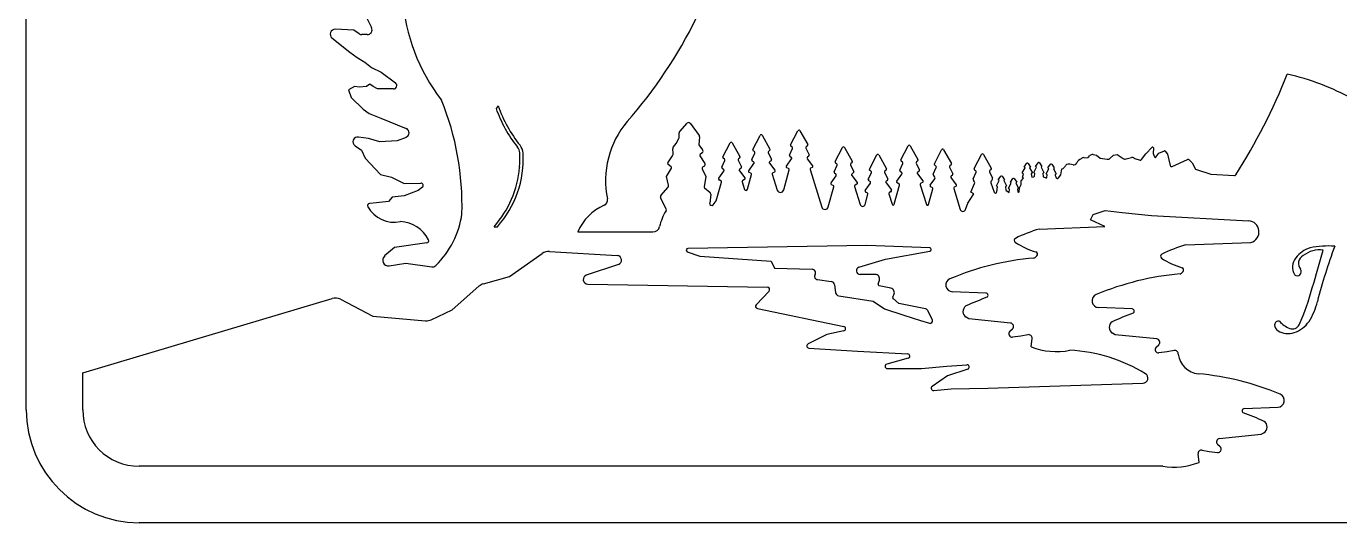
# Model space of a CAD drawing. Header units: inches. Extents: x 14.1 to 27.7, y 7.6 to 12.1.
# Drawn here: x 14.097 to 18.414, y 7.582 to 9.214 of the extents above; entities that cross this region are included whole.
import ezdxf

# ---------------------------------------------------------------- set-up
doc = ezdxf.new("R2010")
doc.units = ezdxf.units.IN
doc.header["$MEASUREMENT"] = 0
doc.layers.add('Default', color=7, linetype='Continuous')
doc.layers.add('WHITE', color=7, linetype='Continuous')

msp = doc.modelspace()

# ---------------------------------------------------------------- linework, layer by layer
at = {"layer": 'Default', "color": 7, "linetype": 'Continuous'}
for p, q in [((14.0972, 7.9536), (14.0972, 11.6901)), ((27.3416, 7.5824), (14.4683, 7.5824))]:
    msp.add_line(p, q, dxfattribs=at)
for centre, radius, start, end in [((18.113, 8.5385), 0.0362, 285.549, 86.7931), ((17.9566, 8.145), 0.0734, 186.9573, 264.7492)]:
    msp.add_arc(centre, radius, start, end, dxfattribs=at)
at = {"layer": 'WHITE', "color": 7, "linetype": 'Continuous'}
for p, q in [((15.2152, 9.2423), (15.2321, 9.2095)), ((15.174, 9.2009), (15.1126, 9.2039)), ((15.1913, 9.1892), (15.174, 9.2009)), ((15.102, 9.1759), (15.1608, 9.1286)), ((15.2181, 9.1865), (15.2002, 9.1865)), ((15.1608, 9.1286), (15.1846, 9.1117)), ((15.1846, 9.1117), (15.2098, 9.0955)), ((15.2098, 9.0955), (15.2319, 9.0781)), ((15.2319, 9.0781), (15.264, 9.0627)), ((15.264, 9.0627), (15.3107, 9.0278)), ((15.1759, 9.0156), (15.156, 9.0048)), ((15.156, 9.0048), (15.1651, 8.9796)), ((15.1927, 9.0139), (15.1759, 9.0156)), ((15.2158, 9.0156), (15.1927, 9.0139)), ((15.2263, 9.0232), (15.2158, 9.0156)), ((15.2378, 9.0156), (15.2263, 9.0232)), ((15.2516, 9.0078), (15.2378, 9.0156)), ((15.3041, 9.0078), (15.2516, 9.0078)), ((15.1651, 8.9796), (15.205, 8.9412)), ((15.205, 8.9412), (15.2239, 8.9269)), ((15.6482, 8.952), (15.6412, 8.944)), ((15.2239, 8.9269), (15.2621, 8.9124)), ((15.2621, 8.9124), (15.3454, 8.8784)), ((16.2449, 8.8679), (16.2692, 8.8954)), ((16.2793, 8.895), (16.3085, 8.8554)), ((15.3511, 8.8532), (15.3464, 8.848)), ((16.2432, 8.8492), (16.2432, 8.8636)), ((16.3098, 8.8511), (16.3079, 8.8243)), ((16.4855, 8.8095), (16.5095, 8.8555)), ((16.516, 8.8556), (16.5416, 8.8105)), ((16.6096, 8.8244), (16.6336, 8.8705)), ((16.6402, 8.8706), (16.6658, 8.8254)), ((15.1778, 8.8212), (15.1987, 8.8068)), ((15.2217, 8.8449), (15.1891, 8.8498)), ((15.2592, 8.8343), (15.2217, 8.8449)), ((15.3158, 8.8373), (15.2592, 8.8343)), ((15.3464, 8.848), (15.3158, 8.8373)), ((16.2235, 8.796), (16.2224, 8.8117)), ((16.2246, 8.8182), (16.2331, 8.8285)), ((16.2331, 8.8285), (16.2421, 8.8448)), ((16.3079, 8.8243), (16.3204, 8.8075)), ((16.3869, 8.7848), (16.4109, 8.8308)), ((16.4174, 8.8309), (16.443, 8.7857)), ((16.6061, 8.7906), (16.616, 8.8123)), ((16.6148, 8.8169), (16.6108, 8.8197)), ((16.6598, 8.8131), (16.6704, 8.7918)), ((16.6648, 8.8206), (16.6609, 8.8177)), ((16.756, 8.7693), (16.78, 8.8154)), ((16.7866, 8.8155), (16.8122, 8.7703)), ((16.972, 8.7749), (16.996, 8.821)), ((17.0025, 8.8211), (17.0281, 8.7759)), ((17.082, 8.7621), (17.106, 8.8082)), ((17.1125, 8.8083), (17.1381, 8.7631)), ((17.7773, 8.7946), (17.7979, 8.8161)), ((17.8021, 8.8143), (17.8011, 8.7963)), ((15.1987, 8.8068), (15.2107, 8.7801)), ((15.2107, 8.7801), (15.2612, 8.727)), ((16.2058, 8.765), (16.2214, 8.7885)), ((16.3114, 8.7879), (16.3281, 8.7634)), ((16.3192, 8.7985), (16.3122, 8.7929)), ((16.3834, 8.7509), (16.3933, 8.7726)), ((16.392, 8.7772), (16.388, 8.78)), ((16.437, 8.7734), (16.4477, 8.7521)), ((16.442, 8.7809), (16.4381, 8.778)), ((16.482, 8.7757), (16.4919, 8.7974)), ((16.4876, 8.7682), (16.4833, 8.771)), ((16.4906, 8.8019), (16.4866, 8.8047)), ((16.5356, 8.7981), (16.5463, 8.7768)), ((16.5406, 8.8057), (16.5367, 8.8028)), ((16.5451, 8.7721), (16.5409, 8.7691)), ((16.596, 8.754), (16.6128, 8.778)), ((16.6118, 8.7832), (16.6075, 8.786)), ((16.6642, 8.7788), (16.6818, 8.7555)), ((16.6692, 8.7871), (16.6651, 8.7841)), ((16.7612, 8.7618), (16.7572, 8.7646)), ((16.8112, 8.7655), (16.8073, 8.7626)), ((16.8685, 8.7448), (16.8925, 8.7909)), ((16.899, 8.791), (16.9246, 8.7458)), ((16.9772, 8.7674), (16.9732, 8.7701)), ((17.0271, 8.7711), (17.0232, 8.7682)), ((17.213, 8.7463), (17.237, 8.7924)), ((17.2436, 8.7925), (17.2692, 8.7473)), ((17.4149, 8.7533), (17.423, 8.7652)), ((17.4276, 8.7652), (17.4357, 8.7533)), ((17.5745, 8.7821), (17.5873, 8.7829)), ((17.5873, 8.7829), (17.5934, 8.7888)), ((17.6041, 8.7921), (17.615, 8.7899)), ((17.615, 8.7899), (17.6267, 8.7807)), ((17.6267, 8.7807), (17.6501, 8.7774)), ((17.6598, 8.7803), (17.671, 8.7903)), ((17.671, 8.7903), (17.6833, 8.7925)), ((17.6833, 8.7925), (17.7021, 8.7796)), ((17.712, 8.7779), (17.7257, 8.7816)), ((17.7257, 8.7816), (17.7298, 8.7824)), ((17.7379, 8.7812), (17.7413, 8.7794)), ((17.7413, 8.7794), (17.7582, 8.774)), ((17.7633, 8.7757), (17.7773, 8.7946)), ((17.8011, 8.7963), (17.8056, 8.7844)), ((17.8098, 8.7838), (17.8198, 8.7974)), ((17.8198, 8.7974), (17.8382, 8.8045)), ((17.841, 8.8037), (17.8486, 8.794)), ((17.8486, 8.794), (17.8572, 8.7562)), ((17.8636, 8.753), (17.9142, 8.776)), ((17.9195, 8.7749), (17.9289, 8.7651)), ((17.9289, 8.7651), (17.9404, 8.7447)), ((15.2612, 8.727), (15.2976, 8.7176)), ((15.7187, 8.7519), (15.7186, 8.7501)), ((16.2015, 8.7202), (16.2175, 8.7473)), ((16.2166, 8.7521), (16.2066, 8.7601)), ((16.3187, 8.7458), (16.3308, 8.7197)), ((16.3261, 8.7542), (16.3201, 8.7505)), ((16.3733, 8.7143), (16.39, 8.7383)), ((16.389, 8.7435), (16.3847, 8.7463)), ((16.4415, 8.7392), (16.4591, 8.7158)), ((16.4465, 8.7474), (16.4423, 8.7444)), ((16.4674, 8.6781), (16.4807, 8.7267)), ((16.4719, 8.7391), (16.4886, 8.763)), ((16.4787, 8.7311), (16.4733, 8.7336)), ((16.5401, 8.7639), (16.5577, 8.7406)), ((16.5492, 8.7279), (16.5655, 8.6756)), ((16.5564, 8.735), (16.5511, 8.7323)), ((16.5869, 8.676), (16.6049, 8.7417)), ((16.6029, 8.746), (16.5975, 8.7485)), ((16.6734, 8.7429), (16.7117, 8.6198)), ((16.6805, 8.75), (16.6752, 8.7473)), ((16.7424, 8.6989), (16.7592, 8.7228)), ((16.7525, 8.7355), (16.7625, 8.7572)), ((16.7582, 8.7281), (16.7539, 8.7309)), ((16.8062, 8.758), (16.8168, 8.7367)), ((16.8107, 8.7237), (16.8282, 8.7004)), ((16.8156, 8.732), (16.8115, 8.729)), ((16.865, 8.711), (16.8749, 8.7327)), ((16.8736, 8.7373), (16.8696, 8.7401)), ((16.9186, 8.7335), (16.9293, 8.7122)), ((16.9236, 8.741), (16.9197, 8.7381)), ((16.9584, 8.7045), (16.9751, 8.7284)), ((16.9685, 8.7411), (16.9784, 8.7628)), ((16.9741, 8.7336), (16.9699, 8.7365)), ((17.0222, 8.7635), (17.0328, 8.7422)), ((17.0266, 8.7293), (17.0442, 8.706)), ((17.0316, 8.7375), (17.0275, 8.7346)), ((17.0785, 8.7283), (17.0884, 8.75)), ((17.0834, 8.7182), (17.0798, 8.7237)), ((17.0871, 8.7546), (17.0831, 8.7574)), ((17.1321, 8.7507), (17.1428, 8.7294)), ((17.1371, 8.7583), (17.1332, 8.7554)), ((17.1416, 8.7247), (17.1374, 8.7218)), ((17.2095, 8.7125), (17.2195, 8.7342)), ((17.2182, 8.7388), (17.2142, 8.7416)), ((17.2632, 8.735), (17.2728, 8.7158)), ((17.2682, 8.7425), (17.2643, 8.7396)), ((17.2921, 8.7091), (17.3002, 8.721)), ((17.3048, 8.721), (17.3129, 8.7091)), ((17.371, 8.7319), (17.3803, 8.7488)), ((17.3733, 8.7299), (17.371, 8.7319)), ((17.3715, 8.7178), (17.3748, 8.7282)), ((17.3748, 8.7282), (17.3733, 8.7299)), ((17.3774, 8.7514), (17.3854, 8.7632)), ((17.3803, 8.7488), (17.3774, 8.7514)), ((17.39, 8.7632), (17.3981, 8.7514)), ((17.3981, 8.7514), (17.3952, 8.7488)), ((17.3952, 8.7488), (17.4044, 8.7319)), ((17.4044, 8.7319), (17.4007, 8.7285)), ((17.4007, 8.7285), (17.4021, 8.7176)), ((17.4086, 8.7338), (17.4179, 8.7507)), ((17.4123, 8.7301), (17.4086, 8.7338)), ((17.4111, 8.721), (17.4123, 8.7301)), ((17.4179, 8.7507), (17.4149, 8.7533)), ((17.4357, 8.7533), (17.4327, 8.7507)), ((17.4327, 8.7507), (17.442, 8.7338)), ((17.442, 8.7338), (17.4383, 8.7304)), ((17.4383, 8.7304), (17.4395, 8.7208)), ((17.449, 8.7289), (17.4583, 8.7458)), ((17.4527, 8.7252), (17.449, 8.7289)), ((17.4517, 8.7175), (17.4527, 8.7252)), ((17.4553, 8.7484), (17.4634, 8.7603)), ((17.4583, 8.7458), (17.4553, 8.7484)), ((17.468, 8.7603), (17.4761, 8.7484)), ((17.4761, 8.7484), (17.4731, 8.7458)), ((17.4731, 8.7458), (17.4824, 8.7289)), ((17.4792, 8.7239), (17.4819, 8.7167)), ((17.4824, 8.7289), (17.4798, 8.7266)), ((17.49, 8.7156), (17.4975, 8.7261)), ((17.4975, 8.7261), (17.5007, 8.7451)), ((17.9404, 8.7447), (17.9909, 8.7274)), ((17.9909, 8.7274), (18.0689, 8.7234)), ((15.2976, 8.7176), (15.3395, 8.6974)), ((15.3395, 8.6974), (15.3943, 8.6981)), ((15.3993, 8.6848), (15.3854, 8.674)), ((16.1833, 8.6581), (16.2067, 8.6847)), ((16.2084, 8.6913), (16.2015, 8.7202)), ((16.3308, 8.7197), (16.3254, 8.6867)), ((16.3266, 8.6833), (16.3449, 8.6674)), ((16.3652, 8.6403), (16.3821, 8.702)), ((16.3801, 8.7063), (16.3747, 8.7088)), ((16.4506, 8.7032), (16.4585, 8.6779)), ((16.4578, 8.7103), (16.4525, 8.7076)), ((16.7331, 8.6202), (16.7513, 8.6866)), ((16.7493, 8.6909), (16.7439, 8.6934)), ((16.8198, 8.6878), (16.8384, 8.6279)), ((16.8269, 8.6949), (16.8216, 8.6922)), ((16.8549, 8.6744), (16.8716, 8.6983)), ((16.8706, 8.7036), (16.8663, 8.7064)), ((16.9231, 8.6992), (16.9407, 8.6759)), ((16.9281, 8.7075), (16.9239, 8.7045)), ((16.95, 8.6291), (16.9673, 8.6921)), ((16.9653, 8.6965), (16.9599, 8.699)), ((17.0358, 8.6933), (17.0561, 8.6281)), ((17.0429, 8.7004), (17.0376, 8.6978)), ((17.0632, 8.6282), (17.0772, 8.6794)), ((17.0683, 8.6917), (17.0833, 8.713)), ((17.0752, 8.6837), (17.0698, 8.6862)), ((17.1366, 8.7165), (17.1542, 8.6932)), ((17.1457, 8.6805), (17.1671, 8.6121)), ((17.1529, 8.6877), (17.1476, 8.685)), ((17.2021, 8.6691), (17.2144, 8.6973)), ((17.2144, 8.7025), (17.2109, 8.7079)), ((17.2679, 8.6999), (17.2784, 8.669)), ((17.2858, 8.6897), (17.2951, 8.7066)), ((17.288, 8.6876), (17.2858, 8.6897)), ((17.2874, 8.6699), (17.2895, 8.686)), ((17.2895, 8.686), (17.288, 8.6876)), ((17.2951, 8.7066), (17.2921, 8.7091)), ((17.3129, 8.7091), (17.3099, 8.7066)), ((17.3099, 8.7066), (17.3192, 8.6897)), ((17.3192, 8.6897), (17.3155, 8.6862)), ((17.3155, 8.6862), (17.3169, 8.6753)), ((17.3255, 8.6819), (17.3348, 8.6988)), ((17.3277, 8.6798), (17.3255, 8.6819)), ((17.3292, 8.6782), (17.3277, 8.6798)), ((17.3278, 8.6675), (17.3292, 8.6782)), ((17.3318, 8.7014), (17.3399, 8.7132)), ((17.3348, 8.6988), (17.3318, 8.7014)), ((17.3445, 8.7132), (17.3526, 8.7014)), ((17.3526, 8.7014), (17.3496, 8.6988)), ((17.3496, 8.6988), (17.3589, 8.6819)), ((17.3589, 8.6819), (17.3552, 8.6784)), ((17.3552, 8.6784), (17.3563, 8.6697)), ((17.3607, 8.6697), (17.3624, 8.6832)), ((17.3624, 8.6832), (17.3678, 8.6944)), ((17.3673, 8.7061), (17.3747, 8.7146)), ((17.3678, 8.6944), (17.3673, 8.7061)), ((17.3747, 8.7146), (17.3715, 8.7178)), ((17.4021, 8.7176), (17.4094, 8.7192)), ((17.4409, 8.719), (17.4486, 8.7157)), ((15.2876, 8.6376), (15.2484, 8.6337)), ((15.3004, 8.6523), (15.2876, 8.6376)), ((15.3395, 8.6562), (15.3004, 8.6523)), ((15.3854, 8.674), (15.3395, 8.6562)), ((16.2007, 8.614), (16.1823, 8.6499)), ((16.3471, 8.6617), (16.3435, 8.6324)), ((16.355, 8.6275), (16.3652, 8.6403)), ((16.8545, 8.6282), (16.8637, 8.6621)), ((16.8617, 8.6664), (16.8563, 8.6689)), ((16.9322, 8.6633), (16.9429, 8.629)), ((16.9394, 8.6704), (16.9341, 8.6677)), ((17.1923, 8.6331), (17.2121, 8.6636)), ((17.2121, 8.6636), (17.2021, 8.6691)), ((17.3169, 8.6753), (17.3278, 8.6675)), ((15.2484, 8.6337), (15.2255, 8.6319)), ((17.1847, 8.6117), (17.1923, 8.6331)), ((17.5955, 8.5782), (17.6037, 8.5957)), ((17.6037, 8.5957), (17.6435, 8.6087)), ((17.6435, 8.6087), (17.6996, 8.6022)), ((17.6996, 8.6022), (17.7957, 8.5925)), ((17.7957, 8.5925), (18.1151, 8.5746)), ((15.6346, 8.5552), (15.6457, 8.5552)), ((17.4268, 8.5476), (17.6421, 8.5558)), ((17.6421, 8.5558), (17.5955, 8.5782)), ((15.9102, 8.538), (16.157, 8.538)), ((15.3077, 8.4866), (15.2752, 8.459)), ((15.4142, 8.5018), (15.3077, 8.4866)), ((15.6856, 8.3916), (15.7933, 8.4669)), ((15.8168, 8.4735), (16.0397, 8.4603)), ((16.2697, 8.4731), (16.3115, 8.4582)), ((16.8606, 8.4939), (16.2715, 8.4839)), ((17.0668, 8.4859), (16.8606, 8.4939)), ((16.9217, 8.4482), (17.0675, 8.4748)), ((17.9075, 8.4955), (18.1227, 8.5036)), ((15.2901, 8.4265), (15.3447, 8.435)), ((15.3447, 8.435), (15.4303, 8.4232)), ((16.0436, 8.4314), (15.938, 8.3956)), ((16.3115, 8.4582), (16.5458, 8.442)), ((16.5458, 8.442), (16.5564, 8.4185)), ((16.8343, 8.4222), (16.9217, 8.4482)), ((17.4136, 8.4543), (17.419, 8.4599)), ((15.6, 8.3679), (15.6856, 8.3916)), ((16.5564, 8.4185), (16.6807, 8.4154)), ((16.6977, 8.3814), (16.7427, 8.375)), ((16.8873, 8.3986), (16.8377, 8.3986)), ((16.8975, 8.3669), (16.9015, 8.3792)), ((17.8943, 8.4022), (17.8997, 8.4078)), ((15.4976, 8.2819), (15.5852, 8.3598)), ((15.9425, 8.3667), (16.5334, 8.3563)), ((16.5387, 8.3438), (16.4964, 8.2988)), ((16.7537, 8.364), (16.7573, 8.3394)), ((16.9389, 8.3529), (16.901, 8.361)), ((17.2514, 8.3371), (17.1411, 8.3415)), ((14.2827, 8.0747), (15.1024, 8.3193)), ((15.1302, 8.3167), (15.2367, 8.2611)), ((16.7681, 8.3284), (16.8805, 8.3105)), ((16.8805, 8.3105), (16.9186, 8.2858)), ((16.9451, 8.3246), (16.9488, 8.3312)), ((16.9648, 8.303), (16.9462, 8.3188)), ((17.0529, 8.2849), (16.9648, 8.303)), ((17.7321, 8.285), (17.6218, 8.2893)), ((15.2367, 8.2611), (15.4096, 8.2462)), ((15.4285, 8.2496), (15.4976, 8.2819)), ((16.5002, 8.2863), (16.7844, 8.2273)), ((16.9186, 8.2858), (16.982, 8.2643)), ((16.982, 8.2643), (17.0368, 8.247)), ((17.0368, 8.247), (17.0664, 8.2378)), ((17.0754, 8.2479), (17.0621, 8.2775)), ((17.1954, 8.2526), (17.1871, 8.2575)), ((17.3323, 8.2387), (17.1954, 8.2526)), ((16.7844, 8.2128), (16.7286, 8.2012)), ((17.3304, 8.2116), (17.3388, 8.2195)), ((17.6761, 8.2004), (17.6678, 8.2053)), ((16.7286, 8.2012), (16.667, 8.1701)), ((17.3663, 8.1958), (17.3394, 8.1924)), ((17.3898, 8.2004), (17.3663, 8.1958)), ((17.3999, 8.1604), (17.403, 8.1882)), ((17.813, 8.1865), (17.6761, 8.2004)), ((17.8111, 8.1594), (17.8195, 8.1673)), ((16.6699, 8.1561), (16.8291, 8.1461)), ((16.8291, 8.1461), (16.9943, 8.1373)), ((16.9958, 8.1227), (16.9255, 8.1039)), ((17.847, 8.1437), (17.8201, 8.1403)), ((17.8705, 8.1483), (17.847, 8.1437)), ((14.2827, 7.9536), (14.2827, 8.0747)), ((16.9274, 8.0893), (17.0394, 8.0893)), ((17.0394, 8.0893), (17.1233, 8.0965)), ((17.1233, 8.0965), (17.1888, 8.1016)), ((17.1917, 8.0872), (17.1257, 8.0654)), ((17.1257, 8.0654), (17.0749, 8.0306)), ((17.2574, 8.0245), (17.7678, 8.0411)), ((17.0798, 8.017), (17.1377, 8.0221)), ((17.1377, 8.0221), (17.2574, 8.0245)), ((18.1005, 7.9576), (18.2108, 7.9619)), ((18.0196, 7.8591), (18.1565, 7.873)), ((18.1565, 7.873), (18.1648, 7.8779)), ((17.9621, 7.8208), (17.9856, 7.8162)), ((17.9856, 7.8162), (18.0125, 7.8129)), ((18.0215, 7.832), (18.0131, 7.8399)), ((17.952, 7.7808), (17.9489, 7.8087)), ((17.8326, 7.768), (14.4683, 7.768))]:
    msp.add_line(p, q, dxfattribs=at)
for centre, radius, start, end in [((14.8974, 9.9336), 1.5642, 318.664, 348.8228), ((15.9439, 9.3464), 0.6106, 183.6921, 217.8778), ((15.1119, 9.1882), 0.0158, 87.2339, 231.2104), ((15.2181, 9.2022), 0.0158, 270, 27.2768), ((15.2002, 9.2022), 0.0158, 235.8521, 270), ((15.3041, 9.0189), 0.0111, 270, 53.2699), ((16.3363, 9.8218), 2.0538, 327.7389, 338.1144), ((18.0781, 8.2997), 0.7741, 60.7153, 77.7647), ((14.6086, 8.6253), 0.921, 358.2918, 22.0805), ((16.0652, 9.0962), 0.4505, 199.7542, 218.3557), ((16.0721, 9.1042), 0.4505, 199.7542, 218.6229), ((16.305, 8.7059), 0.3037, 140.1349, 191.3161), ((16.2741, 8.8911), 0.00649, 36.4693, 138.5755), ((15.3394, 8.8638), 0.0158, 317.7596, 67.7574), ((16.2497, 8.8636), 0.00649, 138.5755, 180), ((16.3033, 8.8516), 0.00649, 355.9146, 36.4693), ((16.5128, 8.8538), 0.00371, 29.5413, 152.4587), ((16.6369, 8.8688), 0.00371, 29.5413, 152.4587), ((15.1868, 8.8342), 0.0158, 81.4353, 235.4601), ((15.6858, 8.7959), 0.0334, 3.4945, 38.3555), ((15.6839, 8.7941), 0.0464, 3.2939, 38.6228), ((16.2317, 8.8123), 0.00928, 140.2751, 183.6838), ((16.234, 8.8492), 0.00928, 331.1436, 0), ((16.3152, 8.8036), 0.00649, 308.5711, 36.6512), ((16.4142, 8.8291), 0.00371, 29.6157, 152.4574), ((16.4888, 8.8078), 0.00371, 152.4612, 235.1985), ((16.5384, 8.8086), 0.00371, 306.8023, 29.5413), ((16.6129, 8.8227), 0.00371, 152.4612, 235.1985), ((16.6127, 8.8139), 0.00371, 335.4439, 55.1985), ((16.6631, 8.8147), 0.00371, 126.8023, 206.5561), ((16.6625, 8.8236), 0.00371, 306.8, 29.5413), ((16.7833, 8.8137), 0.00371, 29.541, 152.459), ((16.9993, 8.8192), 0.00371, 29.541, 152.459), ((17.1093, 8.8064), 0.00371, 29.541, 152.459), ((17.7997, 8.8145), 0.00241, 356.8219, 136.3012), ((15.3976, 8.7776), 0.3332, 318.1278, 3.2939), ((15.3865, 8.7777), 0.3332, 355.5706, 3.4947), ((16.2089, 8.763), 0.00371, 146.304, 231.5965), ((16.2114, 8.7952), 0.0121, 326.304, 3.6844), ((16.3145, 8.79), 0.00371, 128.5711, 214.2069), ((16.3902, 8.783), 0.00371, 152.4599, 235.1985), ((16.3899, 8.7742), 0.00371, 335.4439, 55.1985), ((16.4403, 8.7751), 0.00371, 126.8015, 206.5561), ((16.4398, 8.7839), 0.00371, 306.8015, 29.5413), ((16.4854, 8.7741), 0.00371, 155.4439, 236.6887), ((16.4856, 8.7651), 0.00371, 324.9874, 56.6881), ((16.4885, 8.7989), 0.00371, 335.443, 55.199), ((16.5389, 8.7998), 0.00371, 126.8023, 206.5574), ((16.5431, 8.7661), 0.00371, 125.3112, 217.0131), ((16.543, 8.7751), 0.00371, 305.3096, 26.5548), ((16.6095, 8.7891), 0.00371, 155.443, 236.6881), ((16.6097, 8.7801), 0.00371, 324.9885, 56.6881), ((16.6672, 8.7811), 0.00371, 125.3113, 217.0131), ((16.6671, 8.7901), 0.00371, 305.3113, 26.5561), ((16.7593, 8.7676), 0.00371, 152.4612, 235.1985), ((16.8089, 8.7685), 0.00371, 306.8, 29.5413), ((16.8958, 8.7892), 0.00371, 29.5413, 152.4587), ((16.9753, 8.7732), 0.00371, 152.459, 235.1983), ((16.9751, 8.7643), 0.00371, 335.4439, 55.1983), ((17.0255, 8.7652), 0.00371, 126.8015, 206.5574), ((17.0249, 8.7741), 0.00371, 306.8023, 29.5413), ((17.2403, 8.7907), 0.00371, 29.541, 152.459), ((17.3877, 8.7617), 0.00278, 34.3289, 145.6711), ((17.4253, 8.7636), 0.00278, 34.3289, 145.6711), ((17.539, 8.7709), 0.0128, 267.219, 333.1387), ((17.5782, 8.7511), 0.0311, 116.9112, 153.1718), ((17.5723, 8.771), 0.0113, 78.9899, 136.4225), ((17.6018, 8.7802), 0.0121, 78.9296, 134.4932), ((17.6518, 8.7893), 0.0121, 261.9727, 311.7185), ((17.7089, 8.7896), 0.0121, 235.5488, 284.9955), ((17.7322, 8.7706), 0.0121, 61.7002, 101.3092), ((17.7596, 8.7785), 0.00464, 252.5249, 323.4479), ((17.8079, 8.7853), 0.00241, 200.9934, 323.532), ((17.8391, 8.8023), 0.00241, 38.0733, 111.2501), ((17.9162, 8.7717), 0.00464, 43.6677, 114.3681), ((15.3865, 8.7777), 0.3332, 318.1278, 355.2477), ((16.2143, 8.7492), 0.00371, 329.4563, 51.5965), ((16.322, 8.7474), 0.00371, 121.2828, 204.9371), ((16.3227, 8.7597), 0.00649, 301.2821, 34.2069), ((16.3868, 8.7494), 0.00371, 155.443, 236.6887), ((16.387, 8.7404), 0.00371, 324.9874, 56.6887), ((16.4445, 8.7414), 0.00371, 125.3113, 217.0114), ((16.4444, 8.7504), 0.00371, 305.3136, 26.5548), ((16.4749, 8.7369), 0.00371, 144.9874, 245.0747), ((16.4772, 8.7277), 0.00371, 344.6901, 65.0747), ((16.5528, 8.729), 0.00371, 116.9253, 197.3098), ((16.5547, 8.7383), 0.00371, 296.9253, 37.0108), ((16.599, 8.7519), 0.00371, 144.9885, 245.0747), ((16.6013, 8.7427), 0.00371, 344.6921, 65.0776), ((16.6769, 8.744), 0.00371, 116.9263, 197.3106), ((16.6789, 8.7533), 0.00371, 296.9238, 37.0126), ((16.7559, 8.734), 0.00371, 155.443, 236.6881), ((16.7561, 8.725), 0.00371, 324.9874, 56.6887), ((16.7591, 8.7588), 0.00371, 335.4439, 55.1967), ((16.8095, 8.7596), 0.00371, 126.8015, 206.5574), ((16.8136, 8.726), 0.00371, 125.3113, 217.0131), ((16.8135, 8.735), 0.00371, 305.3112, 26.5574), ((16.8718, 8.7431), 0.00371, 152.4587, 235.1983), ((16.8715, 8.7343), 0.00371, 335.443, 55.1967), ((16.9219, 8.7351), 0.00371, 126.8023, 206.5574), ((16.9214, 8.744), 0.00371, 306.8, 29.5413), ((16.9719, 8.7396), 0.00371, 155.4439, 236.6887), ((16.9721, 8.7305), 0.00371, 324.9874, 56.6887), ((17.0296, 8.7315), 0.00371, 125.3113, 217.0131), ((17.0295, 8.7406), 0.00371, 305.3113, 26.5561), ((17.0819, 8.7268), 0.00371, 155.4456, 236.6887), ((17.0853, 8.7604), 0.00371, 152.4587, 235.1967), ((17.085, 8.7515), 0.00371, 335.4467, 55.1985), ((17.1354, 8.7524), 0.00371, 126.8015, 206.5548), ((17.1396, 8.7187), 0.00371, 125.3119, 217.0109), ((17.1349, 8.7613), 0.00371, 306.8023, 29.5413), ((17.1394, 8.7278), 0.00371, 305.3113, 26.5548), ((17.2163, 8.7446), 0.00371, 152.459, 235.1983), ((17.2161, 8.7358), 0.00371, 335.4439, 55.1985), ((17.2665, 8.7366), 0.00371, 126.8023, 206.5561), ((17.2659, 8.7455), 0.00371, 306.8015, 29.541), ((17.3025, 8.7194), 0.00278, 34.3304, 145.6701), ((17.4089, 8.7213), 0.00223, 282.199, 352.6137), ((17.4657, 8.7587), 0.00278, 34.3289, 145.6711), ((17.4814, 8.7248), 0.00241, 132.5099, 200.5554), ((17.5004, 8.7547), 0.0096, 271.6866, 338.588), ((17.5333, 8.7363), 0.0282, 125.5751, 148.0327), ((17.5262, 8.7303), 0.0303, 66.2546, 107.8523), ((17.8617, 8.7573), 0.00464, 192.7837, 294.368), ((18.0691, 8.728), 0.00464, 267.0391, 327.7389), ((15.3948, 8.6907), 0.00742, 307.7253, 93.5763), ((16.2012, 8.6896), 0.00742, 318.6084, 13.4206), ((16.3291, 8.6861), 0.00371, 170.6827, 229.0488), ((16.3763, 8.7122), 0.00371, 144.9869, 245.0747), ((16.3786, 8.703), 0.00371, 344.6921, 65.075), ((16.4542, 8.7043), 0.00371, 116.9253, 197.3106), ((16.4561, 8.7136), 0.00371, 296.9263, 37.0131), ((16.4629, 8.6793), 0.00464, 197.3108, 344.6896), ((16.7454, 8.6968), 0.00371, 144.9862, 245.0738), ((16.7477, 8.6876), 0.00371, 344.6921, 65.0776), ((16.8233, 8.6889), 0.00371, 116.9263, 197.3101), ((16.8253, 8.6982), 0.00371, 296.9253, 37.0126), ((16.8684, 8.7095), 0.00371, 155.443, 236.6881), ((16.8686, 8.7005), 0.00371, 324.9885, 56.6887), ((16.9261, 8.7015), 0.00371, 125.3113, 217.0131), ((16.926, 8.7105), 0.00371, 305.3112, 26.5561), ((16.9614, 8.7024), 0.00371, 144.9869, 245.0747), ((16.9637, 8.6931), 0.00371, 344.6894, 65.0747), ((17.0393, 8.6944), 0.00371, 116.9263, 197.3079), ((17.0413, 8.7038), 0.00371, 296.9253, 37.0108), ((17.0714, 8.6896), 0.00371, 144.9885, 245.0747), ((17.0736, 8.6803), 0.00371, 344.6894, 65.0738), ((17.0795, 8.7157), 0.00464, 324.9874, 33.2939), ((17.1493, 8.6817), 0.00371, 116.9253, 197.3106), ((17.1512, 8.691), 0.00371, 296.9253, 37.0131), ((17.2129, 8.711), 0.00371, 155.443, 236.6881), ((17.2106, 8.6999), 0.00464, 324.9877, 33.2939), ((17.2741, 8.702), 0.00649, 123.2698, 198.7927), ((17.267, 8.7129), 0.00649, 303.2708, 26.5563), ((17.3422, 8.7116), 0.00278, 34.3304, 145.6696), ((17.4417, 8.721), 0.00223, 187.3851, 247.2636), ((17.4495, 8.7178), 0.00223, 247.2622, 352.6137), ((17.4862, 8.7183), 0.00464, 200.5554, 324.4633), ((15.989, 8.6427), 0.0186, 293.606, 11.3159), ((16.1889, 8.6532), 0.00742, 138.6082, 207.1307), ((16.3406, 8.6625), 0.00649, 352.9463, 49.0489), ((16.5762, 8.6789), 0.0111, 197.3097, 344.6905), ((16.8579, 8.6723), 0.00371, 144.9862, 245.0738), ((16.8602, 8.6631), 0.00371, 344.6921, 65.0776), ((16.9358, 8.6644), 0.00371, 116.9253, 197.3106), ((16.9377, 8.6737), 0.00371, 296.9253, 37.0131), ((17.2828, 8.6705), 0.00464, 198.7937, 352.6137), ((17.3585, 8.67), 0.00223, 187.3851, 352.7125), ((15.2261, 8.6245), 0.00742, 94.3996, 209.1714), ((15.3065, 8.6699), 0.0998, 209.4104, 282.0233), ((15.239, 8.6372), 0.2928, 314.2738, 352.2851), ((16.0626, 8.4743), 0.1652, 113.6061, 157.3024), ((16.3311, 8.5229), 0.1558, 147.0787, 167.8701), ((16.1949, 8.6111), 0.00649, 327.0788, 27.131), ((16.3499, 8.6316), 0.00649, 172.9458, 321.2456), ((16.7224, 8.6231), 0.0111, 197.3097, 344.69), ((16.8464, 8.6304), 0.00835, 197.3101, 344.69), ((16.9465, 8.6301), 0.00371, 197.3101, 344.6894), ((17.0596, 8.6292), 0.00371, 197.3106, 344.6901), ((17.1759, 8.6149), 0.00928, 197.3101, 340.3918), ((15.3195, 8.459), 0.1136, 28.1832, 86.0697), ((16.157, 8.5603), 0.0223, 270, 347.8701), ((15.4131, 8.5092), 0.00742, 278.1301, 27.984), ((17.3519, 8.5103), 0.00742, 116.5463, 236.4202), ((17.559, 8.0955), 0.471, 106.3042, 116.5459), ((15.8146, 8.4365), 0.0371, 86.6004, 124.9552), ((16.2716, 8.4783), 0.00557, 90.9798, 250.3716), ((17.0665, 8.4803), 0.00557, 280.3641, 87.7553), ((17.4892, 8.7171), 0.2557, 236.4198, 253.3017), ((17.4136, 8.4651), 0.00742, 316.2986, 73.3007), ((17.8326, 8.4581), 0.00742, 116.5463, 236.4202), ((18.0397, 8.0434), 0.471, 106.3042, 116.5459), ((18.342, 8.4002), 0.089, 106.1676, 143.9801), ((18.3489, 8.3904), 0.0887, 82.7996, 127.7511), ((18.3779, 8.1923), 0.2996, 86.134, 101.6796), ((6.8251, 11.7437), 11.9882, 343.57854, 344.19432), ((20.1195, 7.8505), 1.8368, 159.5842, 165.5262), ((15.2873, 8.4449), 0.0186, 130.3646, 278.7973), ((15.4324, 8.4389), 0.0158, 262.1808, 314.2737), ((16.0389, 8.4455), 0.0148, 288.707, 86.6003), ((16.8377, 8.4107), 0.0121, 106.509, 270), ((17.4849, 7.5502), 0.9051, 94.8174, 112.853), ((17.4083, 8.4595), 0.00742, 274.8174, 316.2986), ((17.9699, 8.665), 0.2557, 236.4198, 253.3017), ((17.8943, 8.4129), 0.00742, 316.2986, 73.3007), ((18.3095, 8.422), 0.0499, 142.289, 209.198), ((18.3089, 8.434), 0.0301, 118.4089, 218.0113), ((15.9428, 8.3816), 0.0148, 108.707, 268.9858), ((16.6804, 8.4043), 0.0111, 328.3307, 88.5974), ((16.6993, 8.3925), 0.0111, 147.5554, 261.8702), ((16.8873, 8.3838), 0.0148, 342.2389, 90), ((17.142, 8.3637), 0.0223, 112.853, 267.7543), ((17.9656, 7.498), 0.9051, 94.8174, 112.853), ((17.8889, 8.4073), 0.00742, 274.8174, 316.2986), ((18.2749, 8.4073), 0.0132, 227.1907, 38.4102), ((15.6099, 8.3321), 0.0371, 105.4659, 131.6546), ((16.5333, 8.3489), 0.00742, 316.7647, 88.986), ((16.7408, 8.3622), 0.013, 8.2637, 81.8698), ((16.7701, 8.3412), 0.013, 188.2637, 260.9457), ((16.9019, 8.3655), 0.00464, 162.2391, 257.9714), ((16.9358, 8.3384), 0.0148, 331.1135, 77.9692), ((17.2511, 8.3297), 0.00742, 302.4678, 87.7543), ((17.4045, 8.6101), 0.9546, 336.7525, 344.4777), ((15.113, 8.2838), 0.0371, 62.4502, 106.6151), ((16.5017, 8.2936), 0.00742, 134.9993, 258.2785), ((16.9492, 8.3223), 0.00464, 151.1137, 229.8082), ((17.1983, 8.2767), 0.0223, 124.4392, 239.6067), ((17.6565, 7.2453), 1.1504, 110.4244, 114.1557), ((17.6227, 8.3116), 0.0223, 112.853, 267.7543), ((18.1366, 8.3566), 0.2098, 327.5237, 347.0377), ((15.4128, 8.2832), 0.0371, 265.0679, 295.0766), ((17.0503, 8.2722), 0.013, 24.0575, 78.3661), ((17.0686, 8.2449), 0.00742, 252.6458, 24.057), ((18.1372, 7.1932), 1.1504, 110.4244, 114.1557), ((17.7318, 8.2776), 0.00742, 302.4678, 87.7543), ((16.7829, 8.2201), 0.00742, 281.7594, 78.2788), ((17.338, 8.2035), 0.0111, 133.1293, 277.1616), ((17.3312, 8.2276), 0.0111, 313.1289, 84.1933), ((17.679, 8.2245), 0.0223, 124.4392, 239.6067), ((18.2124, 8.2328), 0.0121, 72.1608, 178.1703), ((18.2243, 8.234), 0.0241, 181.9328, 238.9809), ((18.245, 8.2673), 0.0633, 238.4576, 287.932), ((18.3154, 8.3481), 0.1436, 226.2502, 242.8932), ((18.2576, 8.2465), 0.0274, 253.7904, 331.1052), ((18.2358, 8.2964), 0.0937, 287.8259, 326.0385), ((16.6703, 8.1635), 0.00742, 116.7425, 266.3948), ((17.392, 8.1895), 0.0111, 353.6095, 101.1075), ((17.4836, 8.3779), 0.2331, 248.9607, 280.9205), ((17.8119, 8.1754), 0.0111, 313.1289, 84.1933), ((16.9939, 8.1299), 0.00742, 285.0049, 86.9662), ((17.503, 7.6308), 0.5188, 58.2471, 87.2692), ((17.8187, 8.1513), 0.0111, 133.1293, 277.1616), ((17.8727, 8.1373), 0.0111, 353.6095, 101.1075), ((16.9274, 8.0967), 0.00742, 105.0048, 270), ((17.1894, 8.0942), 0.00742, 288.2576, 94.4247), ((17.0791, 8.0244), 0.00742, 124.439, 275.0025), ((17.7673, 8.0578), 0.0167, 271.8567, 58.2471), ((17.867, 7.1706), 0.9051, 67.147, 84.7492), ((18.2099, 7.9841), 0.0223, 272.2457, 67.147), ((14.4683, 7.9536), 0.3711, 180, 270), ((14.4683, 7.9536), 0.1856, 180, 270), ((18.1008, 7.9502), 0.00742, 92.2457, 237.5322), ((17.6954, 6.8658), 1.1504, 65.8443, 69.5756), ((18.1536, 7.8971), 0.0223, 300.3933, 55.5608), ((18.0207, 7.848), 0.0111, 95.8067, 226.8711), ((17.9599, 7.8099), 0.0111, 78.8925, 186.3905), ((18.0139, 7.8239), 0.0111, 262.8384, 46.8707), ((17.8683, 7.9984), 0.2331, 261.1863, 291.0393)]:
    msp.add_arc(centre, radius, start, end, dxfattribs=at)

doc.saveas('drawing.dxf')
